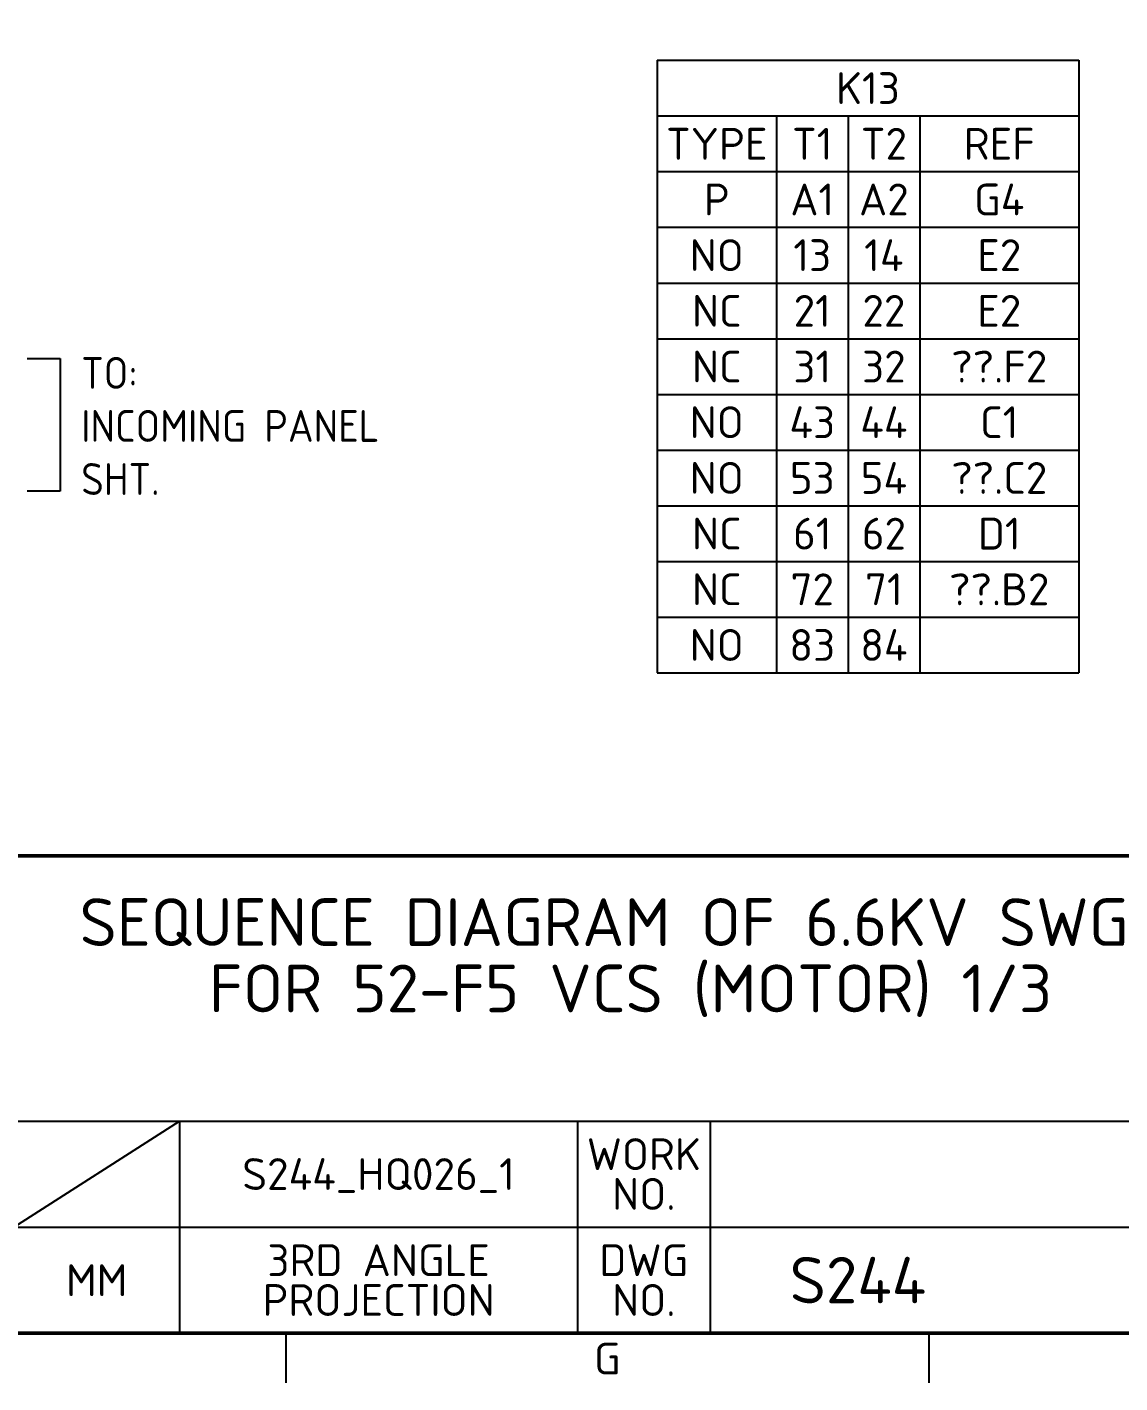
# Model space of a CAD drawing. Header units: millimetres. Extents: x 0 to 556, y 1 to 306.
# Drawn here: x 287.5 to 369.9, y 2.8 to 105 of the extents above; entities that cross this region are included whole.
import ezdxf
from ezdxf.enums import TextEntityAlignment as Align

# ---------------------------------------------------------------- set-up
doc = ezdxf.new("R2010")
doc.units = ezdxf.units.MM
for name, color, linetype in [('MISC', 7, 'Continuous'), ('Normal Text', 7, 'Continuous'), ('Sheet Line', 3, 'Continuous'), ('Sheet Text', 2, 'Continuous'), ('XREF', 7, 'Continuous')]:
    doc.layers.add(name, color=color, linetype=linetype)
doc.layers.add('Sheet Out Line', color=2, linetype='Continuous', lineweight=50)
doc.styles.add('WD_IEC', font='ISOCP2.shx', dxfattribs={"width": 1.1, "height": 2.4, "bigfont": 'whgtxt.shx'})

# ---------------------------------------------------------------- blocks, each defined once
blk = doc.blocks.new('LSSA3')
at = {"layer": 'Sheet Line'}
for p, q in [((164, 22.5), (404, 22.5)), ((286.5, 14.5), (299, 22.5)), ((299, 22.5), (299, 6.5)), ((329, 22.5), (329, 6.5)), ((339, 22.5), (339, 6.5)), ((269, 14.5), (404, 14.5)), ((307, 6.5), (307, 2.75)), ((355.5, 6.5), (355.5, 2.75))]:
    blk.add_line(p, q, dxfattribs=at)
at = {"layer": 'Sheet Out Line'}
blk.add_line((16, 42.5), (404, 42.5), dxfattribs=at)
blk.add_lwpolyline([(16, 6.5), (404, 6.5), (404, 283.5), (16, 283.5)], close=True, dxfattribs=at)
at = {"style": 'WD_IEC', "width": 1.1}
for tag, height, p in [('DESC4', 2.4, (57.5, 39.5)), ('CUSTOMERS31', 3.8, (219, 38)), ('TITLE1', 3.6, (333, 37.5)), ('CUSTOMERS21', 3.8, (219, 35.25)), ('DESC3', 2.4, (57.5, 33.5)), ('CUSTOMERS32', 3.8, (219, 32.5)), ('TITLE2', 3.6, (333, 32.5)), ('CUSTOMERS22', 3.8, (219, 29.75)), ('RN', 3.5, (398, 28.75)), ('DESC2', 2.4, (57.5, 27.5)), ('CUSTOMERS33', 3.8, (219, 27)), ('TITLE3', 3.6, (333, 27.5)), ('DESC1', 2.4, (57.5, 21.5)), ('FILE', 2.4, (314, 18.5)), ('WORKNO', 3.5, (365.5, 18.5)), ('DESC0', 2.4, (57.5, 15.5)), ('SHN', 2.4, (395, 12)), ('TSH', 2.4, (401, 9))]:
    blk.add_attdef(tag, text='', height=height, dxfattribs=at).set_placement(p, align=Align.MIDDLE_CENTER)
at = {"style": 'WD_IEC'}
for tag, p in [('DATE4', (96.5, 39.5)), ('DRWN4', (111.5, 39.5)), ('DSGN4', (126.5, 39.5)), ('CHKD4', (141.5, 39.5)), ('APPD4', (156.5, 39.5)), ('DATE3', (96.5, 33.5)), ('DRWN3', (111.5, 33.5)), ('DSGN3', (126.5, 33.5)), ('CHKD3', (141.5, 33.5)), ('APPD3', (156.5, 33.5)), ('DATE2', (96.5, 27.5)), ('DRWN2', (111.5, 27.5)), ('DSGN2', (126.5, 27.5)), ('CHKD2', (141.5, 27.5)), ('APPD2', (156.5, 27.5)), ('DATE1', (96.5, 21.5)), ('DRWN1', (111.5, 21.5)), ('DSGN1', (126.5, 21.5)), ('CHKD1', (141.5, 21.5)), ('APPD1', (156.5, 21.5)), ('DATE0', (96.5, 15.5)), ('DRWN0', (111.5, 15.5)), ('DSGN0', (126.5, 15.5)), ('CHKD0', (141.5, 15.5)), ('APPD0', (156.5, 15.5))]:
    blk.add_attdef(tag, text='', height=2.4, dxfattribs=at).set_placement(p, align=Align.MIDDLE_CENTER)
at = {"style": 'WD_IEC', "width": 1.1}
for tag, p in [('DWG1ST', (345, 10.5)), ('DWGNO', (373.49, 10.5))]:
    blk.add_attdef(tag, text='', height=3.5, dxfattribs=at).set_placement(p, align=Align.MIDDLE_LEFT)
at = {"style": 'WD_IEC', "width": 1.1, "flags": 9}
blk.add_attdef('WD_TB', (0, 0), '', height=2.4, dxfattribs=at)
at = {"layer": 'Sheet Text', "style": 'WD_IEC', "width": 1.1}
for s, p in [('WORK', (334, 20)), ('NO.', (334, 17)), ('3RD ANGLE', (314, 12)), ('DWG', (334, 12)), ('MM', (292.75, 10.5)), ('PROJECTION', (314, 9)), ('NO.', (334, 9))]:
    blk.add_text(s, height=2.4, dxfattribs=at).set_placement(p, align=Align.MIDDLE_CENTER)
blk.add_text('G', height=2.4, dxfattribs=at).set_placement((331.25, 3.38), align=Align.CENTER)
blk = doc.blocks.new('*T28')
at = {"layer": 'XREF', "color": 0, "linetype": 'ByBlock', "lineweight": -2}
for p, q in [((0, 0), (31.8, 0)), ((0, 0), (0, -46.2)), ((31.8, 0), (31.8, -46.2)), ((0, -4.2), (31.8, -4.2)), ((9, -4.2), (9, -46.2)), ((14.4, -4.2), (14.4, -46.2)), ((19.8, -4.2), (19.8, -46.2)), ((0, -8.4), (31.8, -8.4)), ((0, -12.6), (31.8, -12.6)), ((0, -16.8), (31.8, -16.8)), ((0, -21), (31.8, -21)), ((0, -25.2), (31.8, -25.2)), ((0, -29.4), (31.8, -29.4)), ((0, -33.6), (31.8, -33.6)), ((0, -37.8), (31.8, -37.8)), ((0, -42), (31.8, -42)), ((0, -46.2), (31.8, -46.2))]:
    blk.add_line(p, q, dxfattribs=at)
at = {"layer": 'XREF', "color": 0, "linetype": 'Continuous', "char_height": 2.4, "attachment_point": 5, "style": 'WD_IEC'}
for s, insert, width in [('K13', (15.9, -2.1), 30.8), ('TYPE', (4.5, -6.3), 8), ('T1', (11.7, -6.3), 4.4), ('T2', (17.1, -6.3), 4.4), ('REF', (25.8, -6.3), 11), ('P', (4.5, -10.5), 8), ('A1', (11.7, -10.5), 4.4), ('A2', (17.1, -10.5), 4.4), ('G4', (25.8, -10.5), 11), ('NO', (4.5, -14.7), 8), ('13', (11.7, -14.7), 4.4), ('14', (17.1, -14.7), 4.4), ('E2', (25.8, -14.7), 11), ('NC', (4.5, -18.9), 8), ('21', (11.7, -18.9), 4.4), ('22', (17.1, -18.9), 4.4), ('E2', (25.8, -18.9), 11), ('NC', (4.5, -23.1), 8), ('31', (11.7, -23.1), 4.4), ('32', (17.1, -23.1), 4.4), ('??.F2', (25.8, -23.1), 11), ('NO', (4.5, -27.3), 8), ('43', (11.7, -27.3), 4.4), ('44', (17.1, -27.3), 4.4), ('C1', (25.8, -27.3), 11), ('NO', (4.5, -31.5), 8), ('53', (11.7, -31.5), 4.4), ('54', (17.1, -31.5), 4.4), ('??.C2', (25.8, -31.5), 11), ('NC', (4.5, -35.7), 8), ('61', (11.7, -35.7), 4.4), ('62', (17.1, -35.7), 4.4), ('D1', (25.8, -35.7), 11), ('NC', (4.5, -39.9), 8), ('72', (11.7, -39.9), 4.4), ('71', (17.1, -39.9), 4.4), ('??.B2', (25.8, -39.9), 11), ('NO', (4.5, -44.1), 8), ('83', (11.7, -44.1), 4.4), ('84', (17.1, -44.1), 4.4)]:
    blk.add_mtext(s, dxfattribs=dict(at, insert=insert, width=width))

msp = doc.modelspace()

# ---------------------------------------------------------------- linework, layer by layer
at = {"linetype": 'Continuous'}
for p, q in [((287.5, 80), (290, 80)), ((290, 80), (290, 70)), ((290, 70), (287.5, 70))]:
    msp.add_line(p, q, dxfattribs=at)

# ---------------------------------------------------------------- block references
ref = msp.add_blockref('LSSA3', (0, 0), dxfattribs=at)
ref.add_attrib('FILE', 'S244_HQ026_1', dxfattribs={"layer": 'MISC', "height": 2.4, "style": 'WD_IEC', "width": 1.1}).set_placement((314, 18.5), align=Align.MIDDLE_CENTER)
ref.add_attrib('DWG1ST', 'S244', dxfattribs={"layer": 'MISC', "height": 3.5, "style": 'WD_IEC', "width": 1.1}).set_placement((345, 10.5), align=Align.MIDDLE_LEFT)
ref.add_attrib('TITLE1', 'SEQUENCE DIAGRAM OF 6.6KV SWGR.', dxfattribs={"layer": 'MISC', "height": 3.6, "style": 'WD_IEC', "width": 1.1}).set_placement((333, 37.5), align=Align.MIDDLE_CENTER)
ref.add_attrib('TITLE2', 'FOR 52-F5 VCS (MOTOR) 1/3', dxfattribs={"layer": 'MISC', "height": 3.6, "style": 'WD_IEC', "width": 1.1}).set_placement((333, 32.5), align=Align.MIDDLE_CENTER)
msp.add_blockref('*T28', (335, 102.5))

# ---------------------------------------------------------------- texts
at = {"layer": 'Normal Text', "linetype": 'Continuous', "insert": (291.58, 74.92), "char_height": 2.4, "width": 27.5, "attachment_point": 4, "style": 'WD_IEC'}
msp.add_mtext('{\\W1;TO:\\PINCOMING PANEL\\PSHT.}', dxfattribs=at)

doc.saveas('drawing.dxf')
